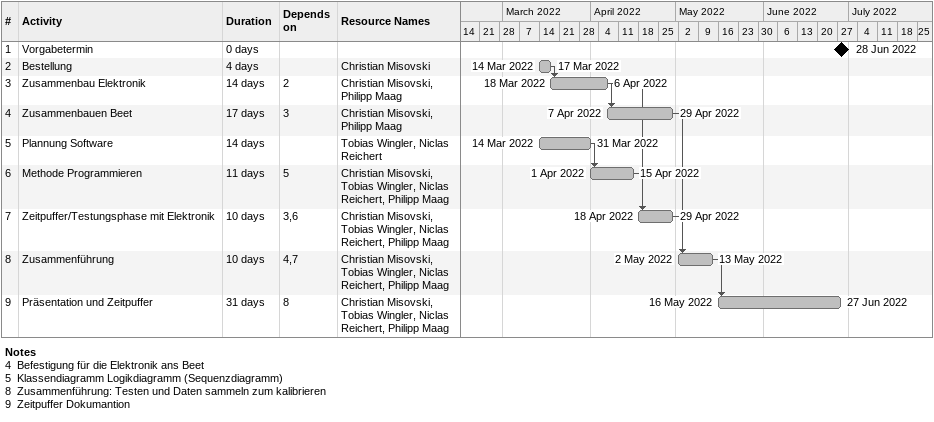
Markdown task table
| ID | Task | Duration | Start | Finish | Predecessors | Resources |
|---|---|---|---|---|---|---|
| 1 | Vorgabetermin | 0d | 2022-06-28 | 2022-06-28 |  |  |
| 2 | Bestellung | 4d | 2022-03-14 | 2022-03-17 |  | Christian Misovski |
| 3 | Zusammenbau Elektronik | 14d | 2022-03-18 | 2022-04-06 | 2 | Christian Misovski, Philipp Maag |
| 4 | Zusammenbauen Beet | 17d | 2022-04-07 | 2022-04-29 | 3 | Christian Misovski, Philipp Maag |
| 5 | Plannung Software | 14d | 2022-03-14 | 2022-03-31 |  | Tobias Wingler, Niclas Reichert |
| 6 | Methode Programmieren | 11d | 2022-04-01 | 2022-04-15 | 5 | Christian Misovski, Tobias Wingler, Niclas Reichert, Philipp Maag |
| 7 | Zeitpuffer/Testungsphase mit Elektronik | 10d | 2022-04-18 | 2022-04-29 | 3, 6 | Christian Misovski, Tobias Wingler, Niclas Reichert, Philipp Maag |
| 8 | Zusammenführung | 10d | 2022-05-02 | 2022-05-13 | 4, 7 | Christian Misovski, Tobias Wingler, Niclas Reichert, Philipp Maag |
| 9 | Präsentation und Zeitpuffer | 31d | 2022-05-16 | 2022-06-27 | 8 | Christian Misovski, Tobias Wingler, Niclas Reichert, Philipp Maag |

Notes
- 4: Befestigung für die Elektronik ans Beet
- 5: Klassendiagramm Logikdiagramm (Sequenzdiagramm)
- 8: Zusammenführung: Testen und Daten sammeln zum kalibrieren
- 9: Zeitpuffer Dokumantion
